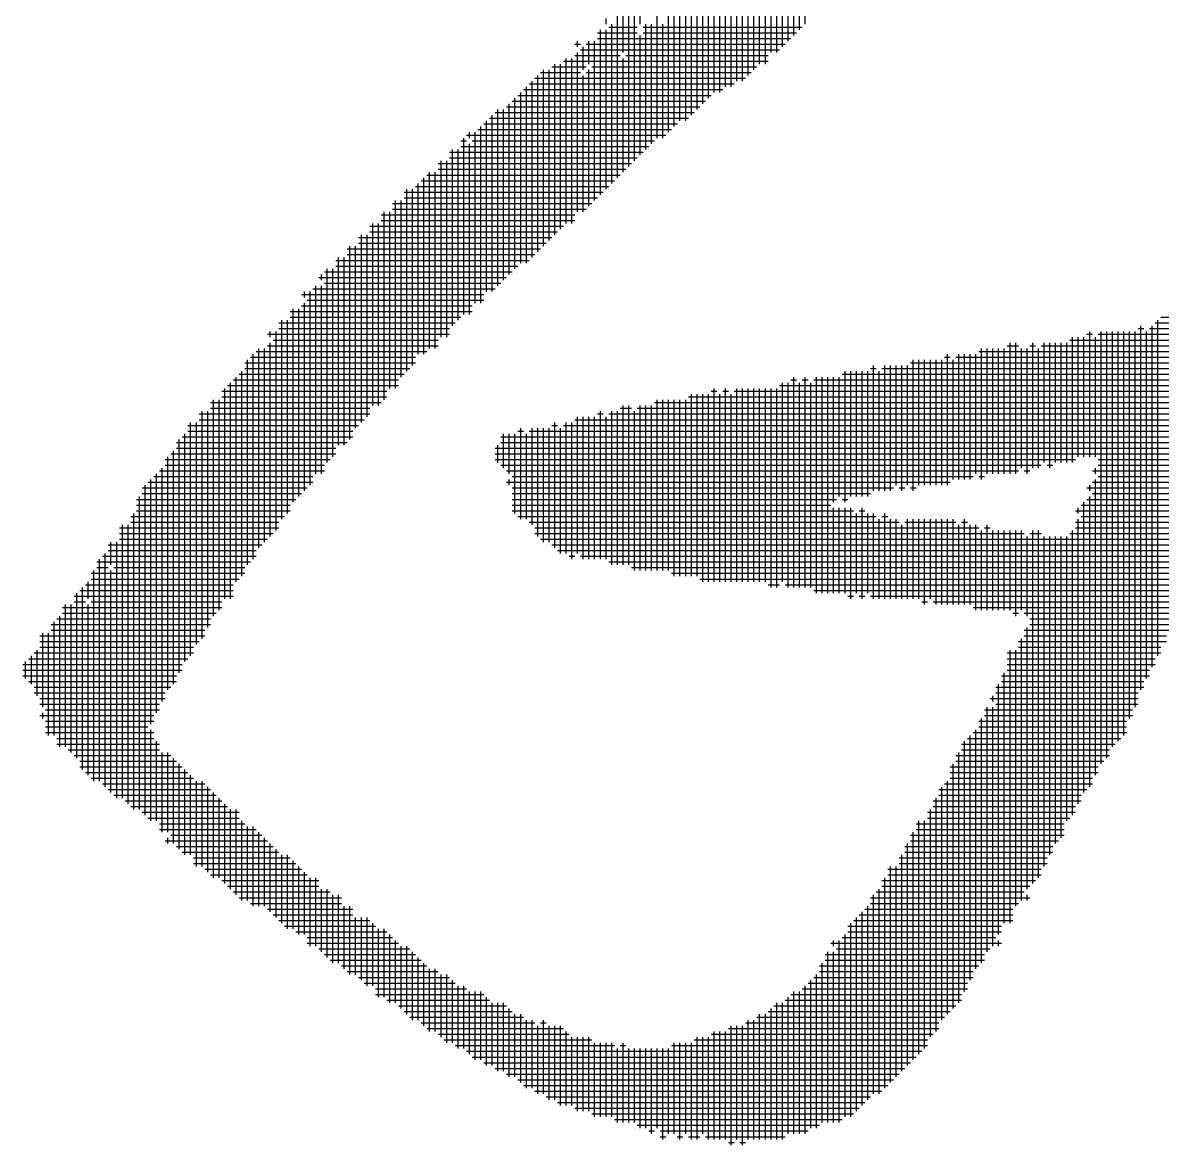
# Model space of a CAD drawing. Header units: feet. Extents: x 0 to 168200, y 0 to 118800.
# Drawn here: x 105482.4 to 105860.9, y 5286.4 to 5659.2 of the extents above; entities that cross this region are included whole.
import ezdxf

# ---------------------------------------------------------------- set-up
doc = ezdxf.new("R2010")
doc.units = ezdxf.units.FT
doc.header["$LTSCALE"] = 1100
doc.header["$MEASUREMENT"] = 0
doc.layers.add('CX-MISC', color=2, linetype='CONTINUOUS')

# ---------------------------------------------------------------- blocks, each defined once
blk = doc.blocks.new('CXGLOGO-싸인3')
at = {"layer": 'CX-MISC'}
for p, q in [((63.287, 89.047, 1090.783), (63.287, 100.387, 1090.783)), ((62.027, 87.787, 1090.783), (62.027, 99.967, 1090.783)), ((60.347, 86.527, 1090.783), (60.347, 98.707, 1090.783)), ((61.187, 87.367, 1090.783), (61.187, 99.127, 1090.783)), ((62.867, 88.627, 1090.783), (62.867, 97.867, 1090.783)), ((63.707, 89.467, 1090.783), (63.707, 98.287, 1090.783)), ((58.247, 84.847, 1090.783), (58.247, 97.027, 1090.783)), ((59.087, 85.267, 1090.783), (59.087, 97.027, 1090.783)), ((61.607, 87.367, 1090.783), (61.607, 97.027, 1090.783)), ((62.447, 88.207, 1090.783), (62.447, 97.447, 1090.783)), ((60.767, 86.527, 1090.783), (60.767, 96.187, 1090.783)), ((56.147, 83.587, 1090.783), (56.147, 95.347, 1090.783)), ((56.987, 84.427, 1090.783), (56.987, 95.767, 1090.783)), ((57.407, 84.427, 1090.783), (57.407, 95.767, 1090.783)), ((59.507, 85.687, 1090.783), (59.507, 95.347, 1090.783)), ((59.927, 86.107, 1090.783), (59.927, 95.767, 1090.783)), ((54.887, 82.327, 1090.783), (54.887, 94.507, 1090.783)), ((55.307, 82.747, 1090.783), (55.307, 94.927, 1090.783)), ((58.667, 85.267, 1090.783), (58.667, 94.507, 1090.783)), ((54.047, 81.907, 1090.783), (54.047, 93.667, 1090.783)), ((54.467, 82.327, 1090.783), (54.467, 94.087, 1090.783)), ((57.827, 84.847, 1090.783), (57.827, 94.087, 1090.783)), ((56.567, 84.007, 1090.783), (56.567, 92.827, 1090.783)), ((55.727, 83.167, 1090.783), (55.727, 92.407, 1090.783)), ((51.107, 79.387, 1090.783), (51.107, 91.147, 1090.783)), ((51.527, 89.467, 1090.783), (51.527, 91.147, 1090.783)), ((49.847, 78.127, 1090.783), (49.847, 90.307, 1090.783)), ((50.267, 87.367, 1090.783), (50.267, 90.727, 1090.783)), ((50.687, 78.967, 1090.783), (50.687, 90.307, 1090.783)), ((52.787, 81.067, 1090.783), (52.787, 90.307, 1090.783)), ((53.627, 81.487, 1090.783), (53.627, 90.727, 1090.783)), ((49.007, 89.467, 1090.783), (49.007, 89.887, 1090.783)), ((49.217, 89.257, 1090.783), (51.317, 89.257, 1090.783)), ((49.427, 77.707, 1090.783), (49.427, 89.467, 1090.783)), ((51.737, 89.257, 1090.783), (63.497, 89.257, 1090.783)), ((51.947, 80.227, 1090.783), (51.947, 89.467, 1090.783)), ((52.367, 80.647, 1090.783), (52.367, 89.467, 1090.783)), ((53.207, 81.067, 1090.783), (53.207, 89.467, 1090.783)), ((48.377, 88.837, 1090.783), (51.317, 88.837, 1090.783)), ((48.377, 88.417, 1090.783), (62.657, 88.417, 1090.783)), ((48.587, 76.867, 1090.783), (48.587, 89.047, 1090.783)), ((49.007, 77.287, 1090.783), (49.007, 89.047, 1090.783)), ((51.527, 79.807, 1090.783), (51.527, 88.627, 1090.783)), ((51.737, 88.837, 1090.783), (63.077, 88.837, 1090.783)), ((46.697, 87.997, 1090.783), (47.117, 87.997, 1090.783)), ((46.907, 87.787, 1090.783), (46.907, 88.207, 1090.783)), ((47.117, 87.577, 1090.783), (61.817, 87.577, 1090.783)), ((47.327, 86.107, 1090.783), (47.327, 87.787, 1090.783)), ((47.537, 87.997, 1090.783), (62.237, 87.997, 1090.783)), ((47.747, 86.527, 1090.783), (47.747, 88.207, 1090.783)), ((48.167, 76.447, 1090.783), (48.167, 88.207, 1090.783)), ((45.857, 86.737, 1090.783), (60.977, 86.737, 1090.783)), ((46.067, 74.767, 1090.783), (46.067, 86.947, 1090.783)), ((46.487, 74.767, 1090.783), (46.487, 86.947, 1090.783)), ((46.697, 87.157, 1090.783), (50.057, 87.157, 1090.783)), ((46.907, 75.607, 1090.783), (46.907, 87.367, 1090.783)), ((50.267, 78.547, 1090.783), (50.267, 86.947, 1090.783)), ((50.477, 87.157, 1090.783), (60.977, 87.157, 1090.783)), ((44.177, 85.897, 1090.783), (47.117, 85.897, 1090.783)), ((44.387, 73.087, 1090.783), (44.387, 86.107, 1090.783)), ((44.807, 73.507, 1090.783), (44.807, 86.107, 1090.783)), ((45.017, 86.317, 1090.783), (47.537, 86.317, 1090.783)), ((45.227, 73.927, 1090.783), (45.227, 86.527, 1090.783)), ((45.647, 74.347, 1090.783), (45.647, 86.527, 1090.783)), ((47.537, 85.897, 1090.783), (59.717, 85.897, 1090.783)), ((47.747, 76.027, 1090.783), (47.747, 86.107, 1090.783)), ((47.957, 86.317, 1090.783), (60.137, 86.317, 1090.783)), ((43.337, 85.057, 1090.783), (58.457, 85.057, 1090.783)), ((43.547, 72.247, 1090.783), (43.547, 85.267, 1090.783)), ((43.757, 85.477, 1090.783), (59.297, 85.477, 1090.783)), ((43.967, 72.667, 1090.783), (43.967, 85.687, 1090.783)), ((47.327, 75.607, 1090.783), (47.327, 85.687, 1090.783)), ((42.497, 84.217, 1090.783), (56.777, 84.217, 1090.783)), ((42.707, 71.827, 1090.783), (42.707, 84.427, 1090.783)), ((42.917, 84.637, 1090.783), (57.617, 84.637, 1090.783)), ((43.127, 71.827, 1090.783), (43.127, 84.847, 1090.783)), ((41.657, 83.377, 1090.783), (55.937, 83.377, 1090.783)), ((41.867, 70.987, 1090.783), (41.867, 83.587, 1090.783)), ((42.077, 83.797, 1090.783), (56.357, 83.797, 1090.783)), ((42.287, 71.407, 1090.783), (42.287, 84.007, 1090.783)), ((40.397, 82.537, 1090.783), (55.097, 82.537, 1090.783)), ((40.607, 69.727, 1090.783), (40.607, 82.747, 1090.783)), ((40.817, 82.957, 1090.783), (55.517, 82.957, 1090.783)), ((41.027, 70.147, 1090.783), (41.027, 83.167, 1090.783)), ((41.447, 70.567, 1090.783), (41.447, 83.167, 1090.783)), ((39.557, 81.697, 1090.783), (53.837, 81.697, 1090.783)), ((39.767, 68.887, 1090.783), (39.767, 81.907, 1090.783)), ((39.977, 82.117, 1090.783), (54.257, 82.117, 1090.783)), ((40.187, 69.727, 1090.783), (40.187, 82.327, 1090.783)), ((38.297, 80.857, 1090.783), (38.717, 80.857, 1090.783)), ((38.507, 68.047, 1090.783), (38.507, 81.067, 1090.783)), ((38.717, 81.277, 1090.783), (53.417, 81.277, 1090.783)), ((38.927, 81.067, 1090.783), (38.927, 81.487, 1090.783)), ((39.137, 80.857, 1090.783), (52.577, 80.857, 1090.783)), ((39.347, 68.887, 1090.783), (39.347, 81.487, 1090.783)), ((37.457, 80.017, 1090.783), (51.737, 80.017, 1090.783)), ((37.667, 67.207, 1090.783), (37.667, 80.227, 1090.783)), ((38.087, 67.627, 1090.783), (38.087, 80.227, 1090.783)), ((38.297, 80.437, 1090.783), (52.157, 80.437, 1090.783)), ((38.927, 68.047, 1090.783), (38.927, 80.647, 1090.783)), ((36.617, 79.177, 1090.783), (50.897, 79.177, 1090.783)), ((36.827, 66.367, 1090.783), (36.827, 79.387, 1090.783)), ((37.247, 66.367, 1090.783), (37.247, 79.387, 1090.783)), ((37.457, 79.597, 1090.783), (51.317, 79.597, 1090.783)), ((35.777, 78.337, 1090.783), (50.057, 78.337, 1090.783)), ((35.987, 65.527, 1090.783), (35.987, 78.547, 1090.783)), ((36.407, 65.527, 1090.783), (36.407, 78.547, 1090.783)), ((36.617, 78.757, 1090.783), (50.477, 78.757, 1090.783)), ((34.937, 77.497, 1090.783), (49.217, 77.497, 1090.783)), ((35.147, 65.107, 1090.783), (35.147, 77.707, 1090.783)), ((35.357, 77.917, 1090.783), (49.637, 77.917, 1090.783)), ((35.567, 65.107, 1090.783), (35.567, 78.127, 1090.783)), ((34.097, 77.077, 1090.783), (48.797, 77.077, 1090.783)), ((34.097, 76.657, 1090.783), (48.377, 76.657, 1090.783)), ((34.307, 63.847, 1090.783), (34.307, 77.287, 1090.783)), ((34.727, 64.267, 1090.783), (34.727, 77.287, 1090.783)), ((33.257, 76.237, 1090.783), (47.957, 76.237, 1090.783)), ((33.257, 75.817, 1090.783), (47.537, 75.817, 1090.783)), ((33.467, 62.587, 1090.783), (33.467, 76.447, 1090.783)), ((33.887, 63.427, 1090.783), (33.887, 76.447, 1090.783)), ((32.417, 75.397, 1090.783), (46.697, 75.397, 1090.783)), ((32.417, 74.977, 1090.783), (46.697, 74.977, 1090.783)), ((32.627, 61.747, 1090.783), (32.627, 75.607, 1090.783)), ((33.047, 62.587, 1090.783), (33.047, 75.607, 1090.783)), ((31.577, 74.557, 1090.783), (45.857, 74.557, 1090.783)), ((31.577, 74.137, 1090.783), (45.437, 74.137, 1090.783)), ((31.787, 61.327, 1090.783), (31.787, 74.767, 1090.783)), ((32.207, 61.327, 1090.783), (32.207, 74.767, 1090.783)), ((30.737, 73.717, 1090.783), (45.017, 73.717, 1090.783)), ((30.737, 73.297, 1090.783), (44.597, 73.297, 1090.783)), ((30.947, 60.067, 1090.783), (30.947, 73.927, 1090.783)), ((31.367, 60.487, 1090.783), (31.367, 73.927, 1090.783)), ((29.897, 72.877, 1090.783), (44.177, 72.877, 1090.783)), ((29.897, 72.457, 1090.783), (43.757, 72.457, 1090.783)), ((30.107, 58.807, 1090.783), (30.107, 73.087, 1090.783)), ((30.527, 59.647, 1090.783), (30.527, 73.087, 1090.783)), ((29.057, 72.037, 1090.783), (43.337, 72.037, 1090.783)), ((29.057, 71.617, 1090.783), (42.497, 71.617, 1090.783)), ((29.267, 58.387, 1090.783), (29.267, 72.247, 1090.783)), ((29.687, 58.387, 1090.783), (29.687, 72.247, 1090.783)), ((27.797, 70.777, 1090.783), (41.657, 70.777, 1090.783)), ((28.007, 70.567, 1090.783), (28.007, 70.987, 1090.783)), ((28.217, 71.197, 1090.783), (42.077, 71.197, 1090.783)), ((28.427, 57.127, 1090.783), (28.427, 71.407, 1090.783)), ((28.847, 57.547, 1090.783), (28.847, 71.407, 1090.783)), ((27.377, 69.937, 1090.783), (40.817, 69.937, 1090.783)), ((27.587, 56.287, 1090.783), (27.587, 70.147, 1090.783)), ((28.007, 56.287, 1090.783), (28.007, 70.147, 1090.783)), ((28.217, 70.357, 1090.783), (41.237, 70.357, 1090.783)), ((26.537, 69.517, 1090.783), (39.977, 69.517, 1090.783)), ((26.747, 69.307, 1090.783), (26.747, 69.727, 1090.783)), ((26.957, 69.097, 1090.783), (39.977, 69.097, 1090.783)), ((27.167, 55.447, 1090.783), (27.167, 69.727, 1090.783)), ((25.697, 68.257, 1090.783), (39.137, 68.257, 1090.783)), ((25.907, 54.187, 1090.783), (25.907, 68.467, 1090.783)), ((26.327, 54.607, 1090.783), (26.327, 68.467, 1090.783)), ((26.537, 68.677, 1090.783), (39.137, 68.677, 1090.783)), ((26.747, 55.027, 1090.783), (26.747, 68.887, 1090.783)), ((24.857, 67.417, 1090.783), (37.877, 67.417, 1090.783)), ((25.067, 52.927, 1090.783), (25.067, 67.627, 1090.783)), ((25.487, 53.347, 1090.783), (25.487, 67.627, 1090.783)), ((25.697, 67.837, 1090.783), (38.297, 67.837, 1090.783)), ((89.537, 67.417, 1090.783), (157.997, 67.417, 1090.783)), ((89.747, 42.847, 1090.783), (89.747, 67.627, 1090.783)), ((89.957, 67.837, 1090.783), (163.457, 67.837, 1090.783)), ((24.017, 66.577, 1090.783), (37.457, 66.577, 1090.783)), ((24.227, 66.367, 1090.783), (24.227, 66.787, 1090.783)), ((24.647, 52.087, 1090.783), (24.647, 66.787, 1090.783)), ((24.857, 66.997, 1090.783), (37.457, 66.997, 1090.783)), ((84.497, 66.577, 1090.783), (84.917, 66.577, 1090.783)), ((84.707, 57.547, 1090.783), (84.707, 66.787, 1090.783)), ((85.337, 66.577, 1090.783), (148.337, 66.577, 1090.783)), ((85.547, 34.867, 1090.783), (85.547, 66.787, 1090.783)), ((85.967, 35.287, 1090.783), (85.967, 66.787, 1090.783)), ((86.387, 36.127, 1090.783), (86.387, 66.787, 1090.783)), ((86.807, 36.547, 1090.783), (86.807, 66.787, 1090.783)), ((87.227, 36.967, 1090.783), (87.227, 66.787, 1090.783)), ((87.647, 38.227, 1090.783), (87.647, 66.787, 1090.783)), ((88.067, 39.067, 1090.783), (88.067, 66.787, 1090.783)), ((88.277, 66.997, 1090.783), (88.697, 66.997, 1090.783)), ((88.487, 40.327, 1090.783), (88.487, 67.207, 1090.783)), ((88.907, 41.167, 1090.783), (88.907, 66.787, 1090.783)), ((89.117, 66.997, 1090.783), (153.377, 66.997, 1090.783)), ((89.327, 42.007, 1090.783), (89.327, 67.207, 1090.783)), ((24.017, 65.737, 1090.783), (36.617, 65.737, 1090.783)), ((24.227, 51.667, 1090.783), (24.227, 65.947, 1090.783)), ((24.437, 66.157, 1090.783), (36.617, 66.157, 1090.783)), ((78.617, 65.737, 1090.783), (79.457, 65.737, 1090.783)), ((78.827, 56.287, 1090.783), (78.827, 65.947, 1090.783)), ((79.247, 56.287, 1090.783), (79.247, 65.947, 1090.783)), ((80.297, 65.737, 1090.783), (80.717, 65.737, 1090.783)), ((80.507, 56.707, 1090.783), (80.507, 65.947, 1090.783)), ((81.137, 65.737, 1090.783), (140.777, 65.737, 1090.783)), ((81.347, 57.127, 1090.783), (81.347, 65.947, 1090.783)), ((81.767, 56.707, 1090.783), (81.767, 65.947, 1090.783)), ((82.187, 57.127, 1090.783), (82.187, 65.947, 1090.783)), ((82.607, 57.127, 1090.783), (82.607, 65.947, 1090.783)), ((83.027, 57.127, 1090.783), (83.027, 65.947, 1090.783)), ((83.237, 66.157, 1090.783), (145.817, 66.157, 1090.783)), ((83.447, 57.127, 1090.783), (83.447, 66.367, 1090.783)), ((83.867, 57.547, 1090.783), (83.867, 66.367, 1090.783)), ((84.287, 57.547, 1090.783), (84.287, 66.367, 1090.783)), ((85.127, 57.547, 1090.783), (85.127, 66.367, 1090.783)), ((22.757, 64.897, 1090.783), (34.937, 64.897, 1090.783)), ((22.967, 49.987, 1090.783), (22.967, 65.107, 1090.783)), ((23.177, 65.317, 1090.783), (35.777, 65.317, 1090.783)), ((23.387, 50.827, 1090.783), (23.387, 65.527, 1090.783)), ((23.807, 51.247, 1090.783), (23.807, 65.527, 1090.783)), ((73.997, 64.897, 1090.783), (74.417, 64.897, 1090.783)), ((74.207, 55.447, 1090.783), (74.207, 65.107, 1090.783)), ((74.837, 64.897, 1090.783), (135.317, 64.897, 1090.783)), ((75.047, 55.867, 1090.783), (75.047, 65.107, 1090.783)), ((75.467, 55.867, 1090.783), (75.467, 65.107, 1090.783)), ((75.887, 55.867, 1090.783), (75.887, 65.107, 1090.783)), ((76.307, 56.287, 1090.783), (76.307, 65.107, 1090.783)), ((76.517, 65.317, 1090.783), (138.257, 65.317, 1090.783)), ((76.727, 55.867, 1090.783), (76.727, 65.527, 1090.783)), ((77.147, 56.287, 1090.783), (77.147, 65.527, 1090.783)), ((77.567, 56.287, 1090.783), (77.567, 65.527, 1090.783)), ((77.987, 56.287, 1090.783), (77.987, 65.527, 1090.783)), ((78.407, 56.287, 1090.783), (78.407, 65.527, 1090.783)), ((79.667, 56.707, 1090.783), (79.667, 65.527, 1090.783)), ((80.087, 56.287, 1090.783), (80.087, 65.527, 1090.783)), ((80.927, 56.707, 1090.783), (80.927, 65.527, 1090.783)), ((22.337, 64.477, 1090.783), (34.937, 64.477, 1090.783)), ((22.337, 64.057, 1090.783), (34.517, 64.057, 1090.783)), ((22.547, 49.567, 1090.783), (22.547, 64.687, 1090.783)), ((68.537, 64.057, 1090.783), (68.957, 64.057, 1090.783)), ((68.747, 55.027, 1090.783), (68.747, 64.267, 1090.783)), ((69.377, 64.057, 1090.783), (129.857, 64.057, 1090.783)), ((69.587, 55.027, 1090.783), (69.587, 64.267, 1090.783)), ((70.007, 55.027, 1090.783), (70.007, 64.267, 1090.783)), ((70.427, 55.447, 1090.783), (70.427, 64.267, 1090.783)), ((70.847, 55.027, 1090.783), (70.847, 64.267, 1090.783)), ((71.267, 55.447, 1090.783), (71.267, 64.267, 1090.783)), ((71.477, 64.477, 1090.783), (130.697, 64.477, 1090.783)), ((71.687, 55.027, 1090.783), (71.687, 64.687, 1090.783)), ((72.107, 55.447, 1090.783), (72.107, 64.687, 1090.783)), ((72.527, 55.447, 1090.783), (72.527, 64.687, 1090.783)), ((72.947, 55.447, 1090.783), (72.947, 64.687, 1090.783)), ((73.367, 55.447, 1090.783), (73.367, 64.687, 1090.783)), ((73.787, 55.447, 1090.783), (73.787, 64.687, 1090.783)), ((74.627, 55.867, 1090.783), (74.627, 64.687, 1090.783)), ((21.497, 63.217, 1090.783), (33.677, 63.217, 1090.783)), ((21.707, 48.307, 1090.783), (21.707, 63.427, 1090.783)), ((21.917, 63.637, 1090.783), (34.097, 63.637, 1090.783)), ((22.127, 48.727, 1090.783), (22.127, 63.847, 1090.783)), ((62.657, 63.217, 1090.783), (63.077, 63.217, 1090.783)), ((62.867, 47.887, 1090.783), (62.867, 63.427, 1090.783)), ((63.497, 63.217, 1090.783), (63.917, 63.217, 1090.783)), ((63.707, 47.887, 1090.783), (63.707, 63.427, 1090.783)), ((64.337, 63.217, 1090.783), (127.337, 63.217, 1090.783)), ((64.547, 47.467, 1090.783), (64.547, 63.427, 1090.783)), ((64.967, 47.467, 1090.783), (64.967, 63.427, 1090.783)), ((65.387, 47.467, 1090.783), (65.387, 63.427, 1090.783)), ((65.807, 54.187, 1090.783), (65.807, 63.427, 1090.783)), ((66.227, 54.607, 1090.783), (66.227, 63.427, 1090.783)), ((66.437, 63.637, 1090.783), (128.597, 63.637, 1090.783)), ((66.647, 54.187, 1090.783), (66.647, 63.847, 1090.783)), ((67.067, 54.607, 1090.783), (67.067, 63.847, 1090.783)), ((67.487, 54.607, 1090.783), (67.487, 63.847, 1090.783)), ((67.907, 54.607, 1090.783), (67.907, 63.847, 1090.783)), ((68.327, 54.607, 1090.783), (68.327, 63.847, 1090.783)), ((69.167, 55.027, 1090.783), (69.167, 63.847, 1090.783)), ((20.657, 62.377, 1090.783), (32.837, 62.377, 1090.783)), ((20.867, 47.047, 1090.783), (20.867, 62.587, 1090.783)), ((21.077, 62.797, 1090.783), (33.677, 62.797, 1090.783)), ((21.287, 47.047, 1090.783), (21.287, 63.007, 1090.783)), ((56.777, 62.377, 1090.783), (57.197, 62.377, 1090.783)), ((56.987, 48.307, 1090.783), (56.987, 62.587, 1090.783)), ((57.617, 62.377, 1090.783), (58.037, 62.377, 1090.783)), ((57.827, 48.307, 1090.783), (57.827, 62.587, 1090.783)), ((58.457, 62.377, 1090.783), (122.297, 62.377, 1090.783)), ((58.667, 48.307, 1090.783), (58.667, 62.587, 1090.783)), ((59.087, 48.307, 1090.783), (59.087, 62.587, 1090.783)), ((59.507, 48.307, 1090.783), (59.507, 62.587, 1090.783)), ((59.927, 48.307, 1090.783), (59.927, 62.587, 1090.783)), ((60.347, 48.307, 1090.783), (60.347, 62.587, 1090.783)), ((60.767, 48.307, 1090.783), (60.767, 62.587, 1090.783)), ((61.187, 47.887, 1090.783), (61.187, 62.587, 1090.783)), ((61.607, 47.887, 1090.783), (61.607, 62.587, 1090.783)), ((61.817, 62.797, 1090.783), (125.237, 62.797, 1090.783)), ((62.027, 48.307, 1090.783), (62.027, 63.007, 1090.783)), ((62.447, 47.887, 1090.783), (62.447, 63.007, 1090.783)), ((63.287, 47.887, 1090.783), (63.287, 63.007, 1090.783)), ((64.127, 47.887, 1090.783), (64.127, 63.007, 1090.783)), ((19.817, 61.537, 1090.783), (32.417, 61.537, 1090.783)), ((20.027, 45.787, 1090.783), (20.027, 61.747, 1090.783)), ((20.447, 46.207, 1090.783), (20.447, 61.747, 1090.783)), ((20.657, 61.957, 1090.783), (32.837, 61.957, 1090.783)), ((52.577, 61.537, 1090.783), (116.417, 61.537, 1090.783)), ((52.787, 49.147, 1090.783), (52.787, 61.747, 1090.783)), ((53.207, 49.147, 1090.783), (53.207, 61.747, 1090.783)), ((53.627, 49.147, 1090.783), (53.627, 61.747, 1090.783)), ((54.047, 48.727, 1090.783), (54.047, 61.747, 1090.783)), ((54.467, 48.727, 1090.783), (54.467, 61.747, 1090.783)), ((54.887, 48.727, 1090.783), (54.887, 61.747, 1090.783)), ((55.097, 61.957, 1090.783), (119.777, 61.957, 1090.783)), ((55.307, 48.727, 1090.783), (55.307, 62.167, 1090.783)), ((55.727, 48.727, 1090.783), (55.727, 62.167, 1090.783)), ((56.147, 48.307, 1090.783), (56.147, 62.167, 1090.783)), ((56.567, 48.307, 1090.783), (56.567, 62.167, 1090.783)), ((57.407, 48.307, 1090.783), (57.407, 62.167, 1090.783)), ((58.247, 48.307, 1090.783), (58.247, 62.167, 1090.783)), ((18.977, 60.697, 1090.783), (31.577, 60.697, 1090.783)), ((19.187, 44.107, 1090.783), (19.187, 60.907, 1090.783)), ((19.607, 44.947, 1090.783), (19.607, 60.907, 1090.783)), ((19.817, 61.117, 1090.783), (31.577, 61.117, 1090.783)), ((48.377, 60.697, 1090.783), (48.797, 60.697, 1090.783)), ((48.587, 49.987, 1090.783), (48.587, 60.907, 1090.783)), ((49.217, 60.697, 1090.783), (109.697, 60.697, 1090.783)), ((49.427, 49.567, 1090.783), (49.427, 60.907, 1090.783)), ((49.847, 49.567, 1090.783), (49.847, 60.907, 1090.783)), ((50.057, 61.117, 1090.783), (50.897, 61.117, 1090.783)), ((50.267, 49.567, 1090.783), (50.267, 61.327, 1090.783)), ((50.687, 49.567, 1090.783), (50.687, 61.327, 1090.783)), ((51.107, 49.147, 1090.783), (51.107, 60.907, 1090.783)), ((51.317, 61.117, 1090.783), (112.637, 61.117, 1090.783)), ((51.527, 49.147, 1090.783), (51.527, 61.327, 1090.783)), ((51.947, 49.147, 1090.783), (51.947, 61.327, 1090.783)), ((52.367, 49.147, 1090.783), (52.367, 61.327, 1090.783)), ((18.137, 59.857, 1090.783), (30.737, 59.857, 1090.783)), ((18.347, 42.847, 1090.783), (18.347, 60.067, 1090.783)), ((18.767, 43.687, 1090.783), (18.767, 60.067, 1090.783)), ((18.977, 60.277, 1090.783), (31.157, 60.277, 1090.783)), ((45.017, 59.857, 1090.783), (45.437, 59.857, 1090.783)), ((45.227, 50.827, 1090.783), (45.227, 60.067, 1090.783)), ((45.857, 59.857, 1090.783), (101.297, 59.857, 1090.783)), ((46.067, 50.407, 1090.783), (46.067, 60.067, 1090.783)), ((46.487, 49.987, 1090.783), (46.487, 60.067, 1090.783)), ((46.697, 60.277, 1090.783), (105.497, 60.277, 1090.783)), ((46.907, 50.407, 1090.783), (46.907, 60.487, 1090.783)), ((47.327, 49.987, 1090.783), (47.327, 60.487, 1090.783)), ((47.747, 49.987, 1090.783), (47.747, 60.487, 1090.783)), ((48.167, 49.987, 1090.783), (48.167, 60.487, 1090.783)), ((49.007, 49.987, 1090.783), (49.007, 60.487, 1090.783)), ((17.717, 59.017, 1090.783), (30.317, 59.017, 1090.783)), ((17.927, 42.427, 1090.783), (17.927, 59.227, 1090.783)), ((18.137, 59.437, 1090.783), (30.317, 59.437, 1090.783)), ((41.237, 59.017, 1090.783), (97.097, 59.017, 1090.783)), ((41.447, 56.707, 1090.783), (41.447, 59.227, 1090.783)), ((41.867, 56.287, 1090.783), (41.867, 59.227, 1090.783)), ((42.287, 53.347, 1090.783), (42.287, 59.227, 1090.783)), ((42.497, 59.437, 1090.783), (42.917, 59.437, 1090.783)), ((42.707, 52.927, 1090.783), (42.707, 59.647, 1090.783)), ((43.127, 52.927, 1090.783), (43.127, 59.227, 1090.783)), ((43.337, 59.437, 1090.783), (98.777, 59.437, 1090.783)), ((43.547, 52.507, 1090.783), (43.547, 59.647, 1090.783)), ((43.967, 51.667, 1090.783), (43.967, 59.647, 1090.783)), ((44.387, 51.247, 1090.783), (44.387, 59.647, 1090.783)), ((44.807, 51.247, 1090.783), (44.807, 59.647, 1090.783)), ((45.647, 50.407, 1090.783), (45.647, 59.647, 1090.783)), ((17.297, 58.597, 1090.783), (29.897, 58.597, 1090.783)), ((17.297, 58.177, 1090.783), (29.057, 58.177, 1090.783)), ((17.507, 41.587, 1090.783), (17.507, 58.807, 1090.783)), ((40.817, 58.177, 1090.783), (96.677, 58.177, 1090.783)), ((41.027, 57.127, 1090.783), (41.027, 58.387, 1090.783)), ((41.237, 58.597, 1090.783), (96.677, 58.597, 1090.783)), ((16.457, 57.337, 1090.783), (28.637, 57.337, 1090.783)), ((16.667, 40.327, 1090.783), (16.667, 57.547, 1090.783)), ((16.877, 57.757, 1090.783), (29.057, 57.757, 1090.783)), ((17.087, 40.747, 1090.783), (17.087, 57.967, 1090.783)), ((40.817, 57.757, 1090.783), (96.257, 57.757, 1090.783)), ((40.817, 57.337, 1090.783), (83.657, 57.337, 1090.783)), ((85.337, 57.337, 1090.783), (96.257, 57.337, 1090.783)), ((16.037, 56.497, 1090.783), (28.217, 56.497, 1090.783)), ((16.247, 39.487, 1090.783), (16.247, 56.707, 1090.783)), ((16.457, 56.917, 1090.783), (28.217, 56.917, 1090.783)), ((41.237, 56.917, 1090.783), (81.137, 56.917, 1090.783)), ((41.657, 56.497, 1090.783), (79.457, 56.497, 1090.783)), ((79.877, 56.497, 1090.783), (80.297, 56.497, 1090.783)), ((81.557, 56.917, 1090.783), (81.977, 56.917, 1090.783)), ((84.917, 56.497, 1090.783), (95.837, 56.497, 1090.783)), ((85.127, 56.287, 1090.783), (85.127, 56.707, 1090.783)), ((85.337, 56.917, 1090.783), (95.837, 56.917, 1090.783)), ((15.197, 55.657, 1090.783), (27.377, 55.657, 1090.783)), ((15.407, 37.807, 1090.783), (15.407, 55.867, 1090.783)), ((15.617, 56.077, 1090.783), (27.377, 56.077, 1090.783)), ((15.827, 38.647, 1090.783), (15.827, 56.287, 1090.783)), ((41.657, 55.657, 1090.783), (74.417, 55.657, 1090.783)), ((41.867, 55.447, 1090.783), (41.867, 55.867, 1090.783)), ((42.077, 56.077, 1090.783), (76.097, 56.077, 1090.783)), ((76.517, 56.077, 1090.783), (76.937, 56.077, 1090.783)), ((84.917, 55.657, 1090.783), (94.997, 55.657, 1090.783)), ((85.127, 34.027, 1090.783), (85.127, 55.867, 1090.783)), ((85.337, 56.077, 1090.783), (95.417, 56.077, 1090.783)), ((14.777, 55.237, 1090.783), (26.957, 55.237, 1090.783)), ((14.777, 54.817, 1090.783), (26.537, 54.817, 1090.783)), ((14.987, 31.087, 1090.783), (14.987, 55.447, 1090.783)), ((42.077, 55.237, 1090.783), (70.217, 55.237, 1090.783)), ((42.077, 54.817, 1090.783), (68.537, 54.817, 1090.783)), ((70.637, 55.237, 1090.783), (71.057, 55.237, 1090.783)), ((71.477, 55.237, 1090.783), (71.897, 55.237, 1090.783)), ((84.497, 55.237, 1090.783), (94.997, 55.237, 1090.783)), ((84.707, 55.027, 1090.783), (84.707, 55.447, 1090.783)), ((84.917, 54.817, 1090.783), (94.997, 54.817, 1090.783)), ((14.357, 54.397, 1090.783), (26.117, 54.397, 1090.783)), ((14.357, 53.977, 1090.783), (25.697, 53.977, 1090.783)), ((14.567, 31.507, 1090.783), (14.567, 54.607, 1090.783)), ((42.077, 54.397, 1090.783), (66.017, 54.397, 1090.783)), ((42.077, 53.977, 1090.783), (65.597, 53.977, 1090.783)), ((66.437, 54.397, 1090.783), (66.857, 54.397, 1090.783)), ((84.077, 53.977, 1090.783), (94.577, 53.977, 1090.783)), ((84.287, 32.767, 1090.783), (84.287, 54.187, 1090.783)), ((84.497, 54.397, 1090.783), (94.577, 54.397, 1090.783)), ((84.707, 33.187, 1090.783), (84.707, 54.607, 1090.783)), ((13.937, 53.137, 1090.783), (25.277, 53.137, 1090.783)), ((14.147, 31.507, 1090.783), (14.147, 53.347, 1090.783)), ((14.357, 53.557, 1090.783), (25.697, 53.557, 1090.783)), ((42.077, 53.557, 1090.783), (67.277, 53.557, 1090.783)), ((42.497, 53.137, 1090.783), (68.957, 53.137, 1090.783)), ((65.807, 47.467, 1090.783), (65.807, 53.767, 1090.783)), ((66.227, 47.467, 1090.783), (66.227, 53.767, 1090.783)), ((66.647, 47.467, 1090.783), (66.647, 53.767, 1090.783)), ((67.067, 47.047, 1090.783), (67.067, 53.767, 1090.783)), ((67.487, 47.467, 1090.783), (67.487, 53.347, 1090.783)), ((67.697, 53.557, 1090.783), (68.117, 53.557, 1090.783)), ((67.907, 47.047, 1090.783), (67.907, 53.767, 1090.783)), ((68.327, 47.467, 1090.783), (68.327, 53.347, 1090.783)), ((68.747, 47.047, 1090.783), (68.747, 53.347, 1090.783)), ((69.377, 53.137, 1090.783), (69.797, 53.137, 1090.783)), ((69.587, 47.047, 1090.783), (69.587, 53.347, 1090.783)), ((83.657, 53.557, 1090.783), (94.577, 53.557, 1090.783)), ((83.867, 53.347, 1090.783), (83.867, 53.767, 1090.783)), ((84.077, 53.137, 1090.783), (94.577, 53.137, 1090.783)), ((13.097, 52.297, 1090.783), (24.857, 52.297, 1090.783)), ((13.307, 32.347, 1090.783), (13.307, 52.507, 1090.783)), ((13.727, 31.927, 1090.783), (13.727, 52.507, 1090.783)), ((13.937, 52.717, 1090.783), (24.857, 52.717, 1090.783)), ((43.337, 52.717, 1090.783), (70.637, 52.717, 1090.783)), ((43.757, 52.297, 1090.783), (76.517, 52.297, 1090.783)), ((69.167, 47.047, 1090.783), (69.167, 52.927, 1090.783)), ((70.007, 47.047, 1090.783), (70.007, 52.927, 1090.783)), ((70.427, 47.047, 1090.783), (70.427, 52.927, 1090.783)), ((70.847, 47.047, 1090.783), (70.847, 52.507, 1090.783)), ((71.057, 52.717, 1090.783), (74.837, 52.717, 1090.783)), ((71.267, 47.047, 1090.783), (71.267, 52.927, 1090.783)), ((71.687, 47.047, 1090.783), (71.687, 52.927, 1090.783)), ((72.107, 47.047, 1090.783), (72.107, 52.927, 1090.783)), ((72.527, 46.627, 1090.783), (72.527, 52.927, 1090.783)), ((72.947, 47.047, 1090.783), (72.947, 52.927, 1090.783)), ((73.367, 46.627, 1090.783), (73.367, 52.927, 1090.783)), ((73.787, 46.627, 1090.783), (73.787, 52.927, 1090.783)), ((74.207, 46.627, 1090.783), (74.207, 52.927, 1090.783)), ((74.627, 46.627, 1090.783), (74.627, 52.927, 1090.783)), ((75.047, 46.627, 1090.783), (75.047, 52.507, 1090.783)), ((75.257, 52.717, 1090.783), (75.677, 52.717, 1090.783)), ((75.467, 46.627, 1090.783), (75.467, 52.927, 1090.783)), ((75.887, 46.627, 1090.783), (75.887, 52.507, 1090.783)), ((76.307, 46.207, 1090.783), (76.307, 52.507, 1090.783)), ((76.937, 52.297, 1090.783), (77.357, 52.297, 1090.783)), ((77.147, 46.207, 1090.783), (77.147, 52.507, 1090.783)), ((83.657, 52.717, 1090.783), (94.577, 52.717, 1090.783)), ((83.657, 52.297, 1090.783), (94.157, 52.297, 1090.783)), ((83.867, 31.927, 1090.783), (83.867, 52.927, 1090.783)), ((13.097, 51.877, 1090.783), (24.437, 51.877, 1090.783)), ((13.097, 51.457, 1090.783), (24.017, 51.457, 1090.783)), ((43.757, 51.877, 1090.783), (79.877, 51.877, 1090.783)), ((44.177, 51.457, 1090.783), (93.737, 51.457, 1090.783)), ((76.727, 46.207, 1090.783), (76.727, 52.087, 1090.783)), ((77.567, 46.207, 1090.783), (77.567, 52.087, 1090.783)), ((77.987, 46.207, 1090.783), (77.987, 52.087, 1090.783)), ((78.407, 46.207, 1090.783), (78.407, 52.087, 1090.783)), ((78.827, 46.207, 1090.783), (78.827, 52.087, 1090.783)), ((79.247, 45.787, 1090.783), (79.247, 52.087, 1090.783)), ((79.667, 46.207, 1090.783), (79.667, 52.087, 1090.783)), ((80.087, 45.787, 1090.783), (80.087, 51.667, 1090.783)), ((80.297, 51.877, 1090.783), (81.137, 51.877, 1090.783)), ((80.507, 26.047, 1090.783), (80.507, 52.087, 1090.783)), ((80.927, 26.467, 1090.783), (80.927, 52.087, 1090.783)), ((81.347, 27.307, 1090.783), (81.347, 51.667, 1090.783)), ((81.767, 28.147, 1090.783), (81.767, 51.667, 1090.783)), ((82.187, 28.987, 1090.783), (82.187, 51.667, 1090.783)), ((82.607, 29.407, 1090.783), (82.607, 51.667, 1090.783)), ((83.027, 30.667, 1090.783), (83.027, 51.667, 1090.783)), ((83.237, 51.877, 1090.783), (94.157, 51.877, 1090.783)), ((83.447, 31.087, 1090.783), (83.447, 52.087, 1090.783)), ((12.257, 51.037, 1090.783), (23.597, 51.037, 1090.783)), ((12.257, 50.617, 1090.783), (23.177, 50.617, 1090.783)), ((12.467, 49.567, 1090.783), (12.467, 51.247, 1090.783)), ((12.887, 32.347, 1090.783), (12.887, 51.247, 1090.783)), ((45.017, 51.037, 1090.783), (93.737, 51.037, 1090.783)), ((45.437, 50.617, 1090.783), (93.737, 50.617, 1090.783)), ((11.417, 49.777, 1090.783), (22.757, 49.777, 1090.783)), ((11.627, 33.607, 1090.783), (11.627, 49.987, 1090.783)), ((11.837, 50.197, 1090.783), (23.177, 50.197, 1090.783)), ((12.047, 33.187, 1090.783), (12.047, 50.407, 1090.783)), ((46.277, 50.197, 1090.783), (46.697, 50.197, 1090.783)), ((47.117, 50.197, 1090.783), (93.317, 50.197, 1090.783)), ((49.217, 49.777, 1090.783), (93.317, 49.777, 1090.783)), ((10.997, 48.937, 1090.783), (22.337, 48.937, 1090.783)), ((11.207, 33.607, 1090.783), (11.207, 49.147, 1090.783)), ((11.417, 49.357, 1090.783), (12.257, 49.357, 1090.783)), ((12.467, 32.767, 1090.783), (12.467, 49.147, 1090.783)), ((12.677, 49.357, 1090.783), (22.337, 49.357, 1090.783)), ((50.897, 49.357, 1090.783), (92.897, 49.357, 1090.783)), ((53.837, 48.937, 1090.783), (93.737, 48.937, 1090.783)), ((10.577, 48.097, 1090.783), (21.497, 48.097, 1090.783)), ((10.787, 47.047, 1090.783), (10.787, 48.307, 1090.783)), ((10.997, 48.517, 1090.783), (21.917, 48.517, 1090.783)), ((55.937, 48.517, 1090.783), (94.997, 48.517, 1090.783)), ((60.977, 48.097, 1090.783), (61.817, 48.097, 1090.783)), ((62.237, 48.097, 1090.783), (97.517, 48.097, 1090.783)), ((9.737, 47.257, 1090.783), (21.497, 47.257, 1090.783)), ((9.947, 35.287, 1090.783), (9.947, 47.467, 1090.783)), ((10.157, 47.677, 1090.783), (21.497, 47.677, 1090.783)), ((10.367, 34.447, 1090.783), (10.367, 47.887, 1090.783)), ((64.337, 47.677, 1090.783), (100.877, 47.677, 1090.783)), ((66.857, 47.257, 1090.783), (67.277, 47.257, 1090.783)), ((67.697, 47.257, 1090.783), (68.117, 47.257, 1090.783)), ((68.537, 47.257, 1090.783), (107.597, 47.257, 1090.783)), ((8.897, 46.417, 1090.783), (20.657, 46.417, 1090.783)), ((9.107, 36.127, 1090.783), (9.107, 46.627, 1090.783)), ((9.527, 35.707, 1090.783), (9.527, 46.627, 1090.783)), ((9.737, 46.837, 1090.783), (10.577, 46.837, 1090.783)), ((10.787, 34.027, 1090.783), (10.787, 46.627, 1090.783)), ((10.997, 46.837, 1090.783), (20.657, 46.837, 1090.783)), ((72.317, 46.837, 1090.783), (72.737, 46.837, 1090.783)), ((73.157, 46.837, 1090.783), (109.277, 46.837, 1090.783)), ((76.097, 46.417, 1090.783), (110.117, 46.417, 1090.783)), ((8.477, 45.577, 1090.783), (19.817, 45.577, 1090.783)), ((8.687, 36.127, 1090.783), (8.687, 45.787, 1090.783)), ((8.897, 45.997, 1090.783), (20.237, 45.997, 1090.783)), ((79.037, 45.997, 1090.783), (79.457, 45.997, 1090.783)), ((79.877, 45.997, 1090.783), (116.837, 45.997, 1090.783)), ((80.297, 45.577, 1090.783), (117.677, 45.577, 1090.783)), ((8.057, 45.157, 1090.783), (19.817, 45.157, 1090.783)), ((8.057, 44.737, 1090.783), (19.397, 44.737, 1090.783)), ((8.267, 36.967, 1090.783), (8.267, 45.367, 1090.783)), ((79.877, 44.737, 1090.783), (126.077, 44.737, 1090.783)), ((80.087, 25.627, 1090.783), (80.087, 44.947, 1090.783)), ((80.297, 45.157, 1090.783), (123.977, 45.157, 1090.783)), ((7.217, 44.317, 1090.783), (19.397, 44.317, 1090.783)), ((7.217, 43.897, 1090.783), (18.977, 43.897, 1090.783)), ((7.427, 39.067, 1090.783), (7.427, 44.527, 1090.783)), ((7.847, 36.967, 1090.783), (7.847, 44.527, 1090.783)), ((79.457, 43.897, 1090.783), (90.377, 43.897, 1090.783)), ((79.667, 24.787, 1090.783), (79.667, 44.107, 1090.783)), ((79.877, 44.317, 1090.783), (90.377, 44.317, 1090.783)), ((6.797, 43.057, 1090.783), (18.557, 43.057, 1090.783)), ((7.007, 39.907, 1090.783), (7.007, 43.267, 1090.783)), ((7.217, 43.477, 1090.783), (18.557, 43.477, 1090.783)), ((78.617, 43.057, 1090.783), (89.957, 43.057, 1090.783)), ((78.827, 23.107, 1090.783), (78.827, 43.267, 1090.783)), ((79.247, 24.367, 1090.783), (79.247, 43.267, 1090.783)), ((79.457, 43.477, 1090.783), (89.957, 43.477, 1090.783)), ((5.957, 42.217, 1090.783), (17.717, 42.217, 1090.783)), ((6.167, 41.167, 1090.783), (6.167, 42.427, 1090.783)), ((6.377, 42.637, 1090.783), (18.137, 42.637, 1090.783)), ((6.587, 40.747, 1090.783), (6.587, 42.847, 1090.783)), ((78.617, 42.637, 1090.783), (89.537, 42.637, 1090.783)), ((78.617, 42.217, 1090.783), (89.537, 42.217, 1090.783)), ((5.957, 41.797, 1090.783), (17.717, 41.797, 1090.783)), ((5.957, 41.377, 1090.783), (17.297, 41.377, 1090.783)), ((78.197, 41.377, 1090.783), (89.117, 41.377, 1090.783)), ((78.407, 23.107, 1090.783), (78.407, 41.587, 1090.783)), ((78.617, 41.797, 1090.783), (89.117, 41.797, 1090.783)), ((6.377, 40.957, 1090.783), (17.297, 40.957, 1090.783)), ((6.797, 40.537, 1090.783), (16.877, 40.537, 1090.783)), ((77.777, 40.537, 1090.783), (88.697, 40.537, 1090.783)), ((77.987, 22.267, 1090.783), (77.987, 40.747, 1090.783)), ((78.197, 40.957, 1090.783), (88.697, 40.957, 1090.783)), ((6.797, 40.117, 1090.783), (16.457, 40.117, 1090.783)), ((7.217, 39.697, 1090.783), (16.457, 39.697, 1090.783)), ((77.357, 39.697, 1090.783), (88.277, 39.697, 1090.783)), ((77.567, 39.487, 1090.783), (77.567, 39.907, 1090.783)), ((77.777, 40.117, 1090.783), (88.277, 40.117, 1090.783)), ((7.217, 39.277, 1090.783), (16.037, 39.277, 1090.783)), ((7.637, 38.857, 1090.783), (16.037, 38.857, 1090.783)), ((76.937, 38.857, 1090.783), (87.857, 38.857, 1090.783)), ((77.147, 21.007, 1090.783), (77.147, 39.067, 1090.783)), ((77.567, 21.427, 1090.783), (77.567, 39.067, 1090.783)), ((77.777, 39.277, 1090.783), (88.277, 39.277, 1090.783)), ((7.217, 38.437, 1090.783), (15.617, 38.437, 1090.783)), ((7.427, 38.227, 1090.783), (7.427, 38.647, 1090.783)), ((7.637, 38.017, 1090.783), (15.617, 38.017, 1090.783)), ((76.517, 38.017, 1090.783), (87.437, 38.017, 1090.783)), ((76.727, 20.167, 1090.783), (76.727, 38.227, 1090.783)), ((76.937, 38.437, 1090.783), (87.857, 38.437, 1090.783)), ((7.637, 37.597, 1090.783), (15.197, 37.597, 1090.783)), ((7.637, 37.177, 1090.783), (15.617, 37.177, 1090.783)), ((15.407, 30.667, 1090.783), (15.407, 37.387, 1090.783)), ((76.097, 37.177, 1090.783), (87.437, 37.177, 1090.783)), ((76.307, 19.747, 1090.783), (76.307, 37.387, 1090.783)), ((76.517, 37.597, 1090.783), (87.437, 37.597, 1090.783)), ((8.477, 36.757, 1090.783), (15.617, 36.757, 1090.783)), ((8.477, 36.337, 1090.783), (16.037, 36.337, 1090.783)), ((15.827, 30.667, 1090.783), (15.827, 36.547, 1090.783)), ((75.257, 36.337, 1090.783), (86.597, 36.337, 1090.783)), ((75.467, 18.067, 1090.783), (75.467, 36.547, 1090.783)), ((75.677, 36.757, 1090.783), (87.017, 36.757, 1090.783)), ((75.887, 18.907, 1090.783), (75.887, 36.967, 1090.783)), ((9.317, 35.917, 1090.783), (16.037, 35.917, 1090.783)), ((9.737, 35.497, 1090.783), (16.877, 35.497, 1090.783)), ((16.247, 29.827, 1090.783), (16.247, 35.707, 1090.783)), ((16.667, 29.827, 1090.783), (16.667, 35.707, 1090.783)), ((74.837, 35.497, 1090.783), (86.177, 35.497, 1090.783)), ((75.047, 17.227, 1090.783), (75.047, 35.707, 1090.783)), ((75.257, 35.917, 1090.783), (86.177, 35.917, 1090.783)), ((10.157, 35.077, 1090.783), (17.297, 35.077, 1090.783)), ((10.157, 34.657, 1090.783), (17.717, 34.657, 1090.783)), ((17.087, 28.987, 1090.783), (17.087, 35.287, 1090.783)), ((17.507, 28.567, 1090.783), (17.507, 34.867, 1090.783)), ((74.417, 34.657, 1090.783), (85.337, 34.657, 1090.783)), ((74.627, 16.807, 1090.783), (74.627, 34.867, 1090.783)), ((74.837, 35.077, 1090.783), (85.757, 35.077, 1090.783)), ((10.577, 34.237, 1090.783), (18.137, 34.237, 1090.783)), ((10.997, 33.817, 1090.783), (18.557, 33.817, 1090.783)), ((17.927, 28.147, 1090.783), (17.927, 34.447, 1090.783)), ((18.347, 28.147, 1090.783), (18.347, 34.027, 1090.783)), ((74.417, 34.237, 1090.783), (85.337, 34.237, 1090.783)), ((74.417, 33.817, 1090.783), (84.917, 33.817, 1090.783)), ((11.837, 33.397, 1090.783), (19.397, 33.397, 1090.783)), ((12.257, 32.977, 1090.783), (19.817, 32.977, 1090.783)), ((18.767, 27.307, 1090.783), (18.767, 33.607, 1090.783)), ((19.187, 27.307, 1090.783), (19.187, 33.607, 1090.783)), ((19.607, 26.887, 1090.783), (19.607, 33.187, 1090.783)), ((73.577, 32.977, 1090.783), (84.497, 32.977, 1090.783)), ((73.787, 15.967, 1090.783), (73.787, 33.187, 1090.783)), ((73.997, 33.397, 1090.783), (84.917, 33.397, 1090.783)), ((74.207, 16.387, 1090.783), (74.207, 33.607, 1090.783)), ((12.677, 32.557, 1090.783), (20.237, 32.557, 1090.783)), ((13.517, 32.137, 1090.783), (20.657, 32.137, 1090.783)), ((20.027, 26.467, 1090.783), (20.027, 32.767, 1090.783)), ((20.447, 26.467, 1090.783), (20.447, 32.347, 1090.783)), ((73.157, 32.137, 1090.783), (84.077, 32.137, 1090.783)), ((73.367, 15.127, 1090.783), (73.367, 32.347, 1090.783)), ((73.577, 32.557, 1090.783), (84.077, 32.557, 1090.783)), ((13.937, 31.717, 1090.783), (21.077, 31.717, 1090.783)), ((14.777, 31.297, 1090.783), (21.917, 31.297, 1090.783)), ((20.867, 26.047, 1090.783), (20.867, 31.927, 1090.783)), ((21.287, 25.627, 1090.783), (21.287, 31.507, 1090.783)), ((21.707, 25.207, 1090.783), (21.707, 31.507, 1090.783)), ((72.737, 31.297, 1090.783), (83.657, 31.297, 1090.783)), ((72.947, 14.707, 1090.783), (72.947, 31.507, 1090.783)), ((73.157, 31.717, 1090.783), (83.657, 31.717, 1090.783)), ((15.197, 30.877, 1090.783), (21.917, 30.877, 1090.783)), ((16.037, 30.457, 1090.783), (22.337, 30.457, 1090.783)), ((22.127, 24.787, 1090.783), (22.127, 30.667, 1090.783)), ((71.897, 30.457, 1090.783), (82.817, 30.457, 1090.783)), ((72.107, 13.447, 1090.783), (72.107, 30.667, 1090.783)), ((72.527, 13.867, 1090.783), (72.527, 30.667, 1090.783)), ((72.737, 30.877, 1090.783), (83.237, 30.877, 1090.783)), ((16.037, 30.037, 1090.783), (23.177, 30.037, 1090.783)), ((16.877, 29.617, 1090.783), (23.597, 29.617, 1090.783)), ((22.547, 24.787, 1090.783), (22.547, 30.247, 1090.783)), ((22.967, 24.367, 1090.783), (22.967, 30.247, 1090.783)), ((23.387, 24.367, 1090.783), (23.387, 29.827, 1090.783)), ((71.477, 29.617, 1090.783), (82.817, 29.617, 1090.783)), ((71.687, 13.027, 1090.783), (71.687, 29.827, 1090.783)), ((71.897, 30.037, 1090.783), (82.817, 30.037, 1090.783)), ((16.457, 29.197, 1090.783), (24.017, 29.197, 1090.783)), ((16.667, 28.987, 1090.783), (16.667, 29.407, 1090.783)), ((17.297, 28.777, 1090.783), (24.437, 28.777, 1090.783)), ((23.807, 24.367, 1090.783), (23.807, 29.407, 1090.783)), ((24.227, 23.947, 1090.783), (24.227, 28.987, 1090.783)), ((71.057, 28.777, 1090.783), (81.977, 28.777, 1090.783)), ((71.267, 12.607, 1090.783), (71.267, 28.987, 1090.783)), ((71.477, 29.197, 1090.783), (82.397, 29.197, 1090.783)), ((17.717, 28.357, 1090.783), (24.857, 28.357, 1090.783)), ((18.557, 27.937, 1090.783), (25.697, 27.937, 1090.783)), ((24.647, 23.527, 1090.783), (24.647, 28.567, 1090.783)), ((25.067, 23.107, 1090.783), (25.067, 28.147, 1090.783)), ((25.487, 22.687, 1090.783), (25.487, 28.147, 1090.783)), ((70.637, 27.937, 1090.783), (81.557, 27.937, 1090.783)), ((70.847, 12.187, 1090.783), (70.847, 28.147, 1090.783)), ((71.057, 28.357, 1090.783), (81.977, 28.357, 1090.783)), ((18.557, 27.517, 1090.783), (26.117, 27.517, 1090.783)), ((19.397, 27.097, 1090.783), (26.537, 27.097, 1090.783)), ((25.907, 22.687, 1090.783), (25.907, 27.727, 1090.783)), ((26.327, 22.267, 1090.783), (26.327, 27.307, 1090.783)), ((69.797, 27.097, 1090.783), (81.137, 27.097, 1090.783)), ((70.007, 11.347, 1090.783), (70.007, 27.307, 1090.783)), ((70.427, 11.767, 1090.783), (70.427, 27.307, 1090.783)), ((70.637, 27.517, 1090.783), (81.557, 27.517, 1090.783)), ((19.817, 26.677, 1090.783), (26.957, 26.677, 1090.783)), ((20.657, 26.257, 1090.783), (27.797, 26.257, 1090.783)), ((26.747, 22.267, 1090.783), (26.747, 26.887, 1090.783)), ((27.167, 21.427, 1090.783), (27.167, 26.467, 1090.783)), ((27.587, 21.427, 1090.783), (27.587, 26.467, 1090.783)), ((69.377, 26.257, 1090.783), (80.717, 26.257, 1090.783)), ((69.587, 10.927, 1090.783), (69.587, 26.467, 1090.783)), ((69.797, 26.677, 1090.783), (81.137, 26.677, 1090.783)), ((21.077, 25.837, 1090.783), (27.797, 25.837, 1090.783)), ((21.497, 25.417, 1090.783), (28.637, 25.417, 1090.783)), ((28.007, 21.007, 1090.783), (28.007, 25.627, 1090.783)), ((28.427, 20.587, 1090.783), (28.427, 25.627, 1090.783)), ((68.957, 25.417, 1090.783), (79.877, 25.417, 1090.783)), ((69.167, 10.507, 1090.783), (69.167, 25.627, 1090.783)), ((69.377, 25.837, 1090.783), (80.297, 25.837, 1090.783)), ((21.917, 24.997, 1090.783), (29.477, 24.997, 1090.783)), ((22.757, 24.577, 1090.783), (29.477, 24.577, 1090.783)), ((28.847, 20.167, 1090.783), (28.847, 25.207, 1090.783)), ((29.267, 20.167, 1090.783), (29.267, 25.207, 1090.783)), ((68.537, 24.997, 1090.783), (80.297, 24.997, 1090.783)), ((68.537, 24.577, 1090.783), (79.457, 24.577, 1090.783)), ((68.747, 10.507, 1090.783), (68.747, 25.207, 1090.783)), ((80.087, 24.787, 1090.783), (80.087, 25.207, 1090.783)), ((24.017, 24.157, 1090.783), (30.317, 24.157, 1090.783)), ((24.437, 23.737, 1090.783), (30.317, 23.737, 1090.783)), ((29.687, 19.747, 1090.783), (29.687, 24.367, 1090.783)), ((30.107, 19.327, 1090.783), (30.107, 24.367, 1090.783)), ((67.697, 23.737, 1090.783), (79.037, 23.737, 1090.783)), ((67.907, 9.667, 1090.783), (67.907, 23.947, 1090.783)), ((68.117, 24.157, 1090.783), (79.037, 24.157, 1090.783)), ((68.327, 10.087, 1090.783), (68.327, 24.367, 1090.783)), ((24.857, 23.317, 1090.783), (31.577, 23.317, 1090.783)), ((25.277, 22.897, 1090.783), (31.997, 22.897, 1090.783)), ((30.527, 19.327, 1090.783), (30.527, 23.527, 1090.783)), ((30.947, 18.907, 1090.783), (30.947, 23.527, 1090.783)), ((31.367, 18.487, 1090.783), (31.367, 23.527, 1090.783)), ((31.787, 18.487, 1090.783), (31.787, 23.107, 1090.783)), ((66.857, 22.897, 1090.783), (78.197, 22.897, 1090.783)), ((67.067, 8.827, 1090.783), (67.067, 23.107, 1090.783)), ((67.277, 23.317, 1090.783), (79.037, 23.317, 1090.783)), ((67.487, 9.247, 1090.783), (67.487, 23.527, 1090.783)), ((26.117, 22.477, 1090.783), (32.837, 22.477, 1090.783)), ((26.957, 22.057, 1090.783), (33.257, 22.057, 1090.783)), ((32.207, 17.647, 1090.783), (32.207, 22.687, 1090.783)), ((32.627, 17.647, 1090.783), (32.627, 22.687, 1090.783)), ((33.047, 17.227, 1090.783), (33.047, 22.267, 1090.783)), ((66.437, 22.057, 1090.783), (77.777, 22.057, 1090.783)), ((66.647, 8.827, 1090.783), (66.647, 22.267, 1090.783)), ((66.857, 22.477, 1090.783), (78.197, 22.477, 1090.783)), ((26.957, 21.637, 1090.783), (33.677, 21.637, 1090.783)), ((27.797, 21.217, 1090.783), (34.517, 21.217, 1090.783)), ((33.467, 17.227, 1090.783), (33.467, 21.847, 1090.783)), ((33.887, 16.807, 1090.783), (33.887, 21.427, 1090.783)), ((34.307, 16.387, 1090.783), (34.307, 21.427, 1090.783)), ((65.597, 21.637, 1090.783), (78.197, 21.637, 1090.783)), ((65.807, 21.427, 1090.783), (65.807, 21.847, 1090.783)), ((66.017, 21.217, 1090.783), (77.357, 21.217, 1090.783)), ((66.227, 8.407, 1090.783), (66.227, 21.847, 1090.783)), ((77.987, 21.427, 1090.783), (77.987, 21.847, 1090.783)), ((28.217, 20.797, 1090.783), (34.937, 20.797, 1090.783)), ((28.637, 20.377, 1090.783), (35.357, 20.377, 1090.783)), ((34.727, 15.967, 1090.783), (34.727, 21.007, 1090.783)), ((35.147, 15.967, 1090.783), (35.147, 20.587, 1090.783)), ((65.177, 20.797, 1090.783), (76.937, 20.797, 1090.783)), ((65.177, 20.377, 1090.783), (76.937, 20.377, 1090.783)), ((65.387, 8.407, 1090.783), (65.387, 21.007, 1090.783)), ((65.807, 8.407, 1090.783), (65.807, 21.007, 1090.783)), ((29.477, 19.957, 1090.783), (35.777, 19.957, 1090.783)), ((29.897, 19.537, 1090.783), (36.617, 19.537, 1090.783)), ((35.567, 15.547, 1090.783), (35.567, 20.167, 1090.783)), ((35.987, 15.127, 1090.783), (35.987, 19.747, 1090.783)), ((36.407, 15.127, 1090.783), (36.407, 19.747, 1090.783)), ((64.757, 19.957, 1090.783), (76.517, 19.957, 1090.783)), ((64.757, 19.537, 1090.783), (76.097, 19.537, 1090.783)), ((64.967, 8.407, 1090.783), (64.967, 20.167, 1090.783)), ((30.737, 19.117, 1090.783), (37.457, 19.117, 1090.783)), ((31.157, 18.697, 1090.783), (37.877, 18.697, 1090.783)), ((36.827, 14.707, 1090.783), (36.827, 19.327, 1090.783)), ((37.247, 14.287, 1090.783), (37.247, 19.327, 1090.783)), ((37.667, 14.287, 1090.783), (37.667, 18.907, 1090.783)), ((63.917, 18.697, 1090.783), (75.677, 18.697, 1090.783)), ((64.127, 7.987, 1090.783), (64.127, 18.907, 1090.783)), ((64.337, 19.117, 1090.783), (76.097, 19.117, 1090.783)), ((64.547, 7.987, 1090.783), (64.547, 19.327, 1090.783)), ((31.997, 18.277, 1090.783), (38.717, 18.277, 1090.783)), ((31.997, 17.857, 1090.783), (39.977, 17.857, 1090.783)), ((38.087, 13.867, 1090.783), (38.087, 18.487, 1090.783)), ((38.507, 13.867, 1090.783), (38.507, 18.487, 1090.783)), ((38.927, 13.447, 1090.783), (38.927, 18.067, 1090.783)), ((39.347, 13.027, 1090.783), (39.347, 18.067, 1090.783)), ((39.767, 13.027, 1090.783), (39.767, 18.067, 1090.783)), ((62.657, 17.857, 1090.783), (75.257, 17.857, 1090.783)), ((62.867, 7.567, 1090.783), (62.867, 18.067, 1090.783)), ((63.287, 7.567, 1090.783), (63.287, 18.067, 1090.783)), ((63.497, 18.277, 1090.783), (75.677, 18.277, 1090.783)), ((63.707, 7.567, 1090.783), (63.707, 18.487, 1090.783)), ((32.837, 17.437, 1090.783), (40.397, 17.437, 1090.783)), ((33.677, 17.017, 1090.783), (41.657, 17.017, 1090.783)), ((40.187, 12.607, 1090.783), (40.187, 17.647, 1090.783)), ((40.607, 12.607, 1090.783), (40.607, 17.227, 1090.783)), ((41.027, 12.187, 1090.783), (41.027, 17.227, 1090.783)), ((41.447, 12.187, 1090.783), (41.447, 17.227, 1090.783)), ((61.397, 17.017, 1090.783), (74.837, 17.017, 1090.783)), ((61.607, 7.147, 1090.783), (61.607, 17.227, 1090.783)), ((62.027, 7.147, 1090.783), (62.027, 17.227, 1090.783)), ((62.237, 17.437, 1090.783), (75.257, 17.437, 1090.783)), ((62.447, 7.567, 1090.783), (62.447, 17.647, 1090.783)), ((34.097, 16.597, 1090.783), (42.077, 16.597, 1090.783)), ((34.517, 16.177, 1090.783), (42.917, 16.177, 1090.783)), ((41.867, 11.767, 1090.783), (41.867, 16.807, 1090.783)), ((42.287, 11.767, 1090.783), (42.287, 16.387, 1090.783)), ((42.707, 11.347, 1090.783), (42.707, 16.387, 1090.783)), ((60.137, 16.177, 1090.783), (73.997, 16.177, 1090.783)), ((60.347, 7.147, 1090.783), (60.347, 16.387, 1090.783)), ((60.767, 7.147, 1090.783), (60.767, 16.387, 1090.783)), ((60.977, 16.597, 1090.783), (74.417, 16.597, 1090.783)), ((61.187, 7.147, 1090.783), (61.187, 16.807, 1090.783)), ((35.357, 15.757, 1090.783), (43.757, 15.757, 1090.783)), ((35.777, 15.337, 1090.783), (45.857, 15.337, 1090.783)), ((43.127, 10.927, 1090.783), (43.127, 15.967, 1090.783)), ((43.547, 10.927, 1090.783), (43.547, 15.967, 1090.783)), ((43.967, 10.507, 1090.783), (43.967, 15.547, 1090.783)), ((44.177, 15.757, 1090.783), (44.597, 15.757, 1090.783)), ((44.387, 10.507, 1090.783), (44.387, 15.967, 1090.783)), ((44.807, 10.087, 1090.783), (44.807, 15.547, 1090.783)), ((45.227, 10.087, 1090.783), (45.227, 15.547, 1090.783)), ((45.647, 9.667, 1090.783), (45.647, 15.547, 1090.783)), ((58.037, 15.337, 1090.783), (73.577, 15.337, 1090.783)), ((58.247, 6.727, 1090.783), (58.247, 15.547, 1090.783)), ((58.667, 7.147, 1090.783), (58.667, 15.547, 1090.783)), ((59.087, 6.727, 1090.783), (59.087, 15.547, 1090.783)), ((59.297, 15.757, 1090.783), (73.577, 15.757, 1090.783)), ((59.507, 7.147, 1090.783), (59.507, 15.967, 1090.783)), ((59.927, 7.147, 1090.783), (59.927, 15.967, 1090.783)), ((36.617, 14.917, 1090.783), (46.277, 14.917, 1090.783)), ((37.037, 14.497, 1090.783), (47.957, 14.497, 1090.783)), ((46.067, 9.667, 1090.783), (46.067, 15.127, 1090.783)), ((46.487, 9.667, 1090.783), (46.487, 14.707, 1090.783)), ((46.907, 9.247, 1090.783), (46.907, 14.707, 1090.783)), ((47.327, 9.247, 1090.783), (47.327, 14.707, 1090.783)), ((47.747, 9.247, 1090.783), (47.747, 14.707, 1090.783)), ((55.517, 14.497, 1090.783), (72.737, 14.497, 1090.783)), ((55.727, 7.147, 1090.783), (55.727, 14.707, 1090.783)), ((56.147, 7.567, 1090.783), (56.147, 14.707, 1090.783)), ((56.567, 7.147, 1090.783), (56.567, 14.707, 1090.783)), ((56.777, 14.917, 1090.783), (73.157, 14.917, 1090.783)), ((56.987, 7.147, 1090.783), (56.987, 15.127, 1090.783)), ((57.407, 7.147, 1090.783), (57.407, 15.127, 1090.783)), ((57.827, 7.147, 1090.783), (57.827, 15.127, 1090.783)), ((37.877, 14.077, 1090.783), (49.637, 14.077, 1090.783)), ((38.717, 13.657, 1090.783), (72.317, 13.657, 1090.783)), ((48.167, 8.827, 1090.783), (48.167, 14.287, 1090.783)), ((48.587, 8.827, 1090.783), (48.587, 14.287, 1090.783)), ((49.007, 8.827, 1090.783), (49.007, 14.287, 1090.783)), ((49.427, 8.827, 1090.783), (49.427, 14.287, 1090.783)), ((49.847, 8.407, 1090.783), (49.847, 13.867, 1090.783)), ((50.057, 14.077, 1090.783), (50.477, 14.077, 1090.783)), ((50.267, 8.407, 1090.783), (50.267, 14.287, 1090.783)), ((50.687, 8.407, 1090.783), (50.687, 13.867, 1090.783)), ((51.107, 8.407, 1090.783), (51.107, 13.867, 1090.783)), ((51.527, 7.987, 1090.783), (51.527, 13.867, 1090.783)), ((51.947, 7.987, 1090.783), (51.947, 13.867, 1090.783)), ((52.367, 7.567, 1090.783), (52.367, 13.867, 1090.783)), ((52.787, 7.987, 1090.783), (52.787, 13.867, 1090.783)), ((53.207, 7.147, 1090.783), (53.207, 13.867, 1090.783)), ((53.627, 7.567, 1090.783), (53.627, 13.867, 1090.783)), ((53.837, 14.077, 1090.783), (72.737, 14.077, 1090.783)), ((54.047, 7.567, 1090.783), (54.047, 14.287, 1090.783)), ((54.467, 7.147, 1090.783), (54.467, 14.287, 1090.783)), ((54.887, 7.567, 1090.783), (54.887, 14.287, 1090.783)), ((55.307, 7.147, 1090.783), (55.307, 14.287, 1090.783)), ((39.137, 13.237, 1090.783), (71.897, 13.237, 1090.783)), ((39.977, 12.817, 1090.783), (71.477, 12.817, 1090.783)), ((40.817, 12.397, 1090.783), (71.057, 12.397, 1090.783)), ((41.657, 11.977, 1090.783), (70.637, 11.977, 1090.783)), ((42.497, 11.557, 1090.783), (70.217, 11.557, 1090.783)), ((42.917, 11.137, 1090.783), (69.797, 11.137, 1090.783)), ((43.757, 10.717, 1090.783), (69.377, 10.717, 1090.783)), ((44.597, 10.297, 1090.783), (68.537, 10.297, 1090.783)), ((45.437, 9.877, 1090.783), (68.117, 9.877, 1090.783)), ((46.697, 9.457, 1090.783), (67.697, 9.457, 1090.783)), ((47.957, 9.037, 1090.783), (67.277, 9.037, 1090.783)), ((49.637, 8.617, 1090.783), (66.437, 8.617, 1090.783)), ((51.317, 8.197, 1090.783), (64.757, 8.197, 1090.783)), ((52.157, 7.777, 1090.783), (52.577, 7.777, 1090.783)), ((52.997, 7.777, 1090.783), (63.917, 7.777, 1090.783)), ((52.997, 7.357, 1090.783), (53.417, 7.357, 1090.783)), ((54.257, 7.357, 1090.783), (54.677, 7.357, 1090.783)), ((55.097, 7.357, 1090.783), (55.937, 7.357, 1090.783)), ((56.357, 7.357, 1090.783), (62.237, 7.357, 1090.783)), ((58.037, 6.937, 1090.783), (58.457, 6.937, 1090.783)), ((58.877, 6.937, 1090.783), (59.297, 6.937, 1090.783))]:
    blk.add_line(p, q, dxfattribs=at)

msp = doc.modelspace()

# ---------------------------------------------------------------- block references
at = {"layer": 'CX-MISC', "color": 7, "xscale": 4.500000004190952, "yscale": 4.500000004190952, "zscale": 4.500000004190952}
msp.add_blockref('CXGLOGO-싸인3', (105455.64, 5256.17), dxfattribs=at)

doc.saveas('drawing.dxf')
